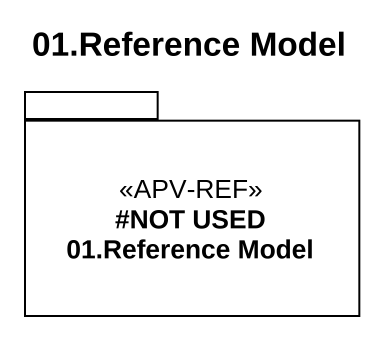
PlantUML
@startuml
title 01.Reference Model
package "#NOT USED 01.Reference Model" as NOT_USED_01_Reference_Model <<APV-REF>> {
}
@enduml
